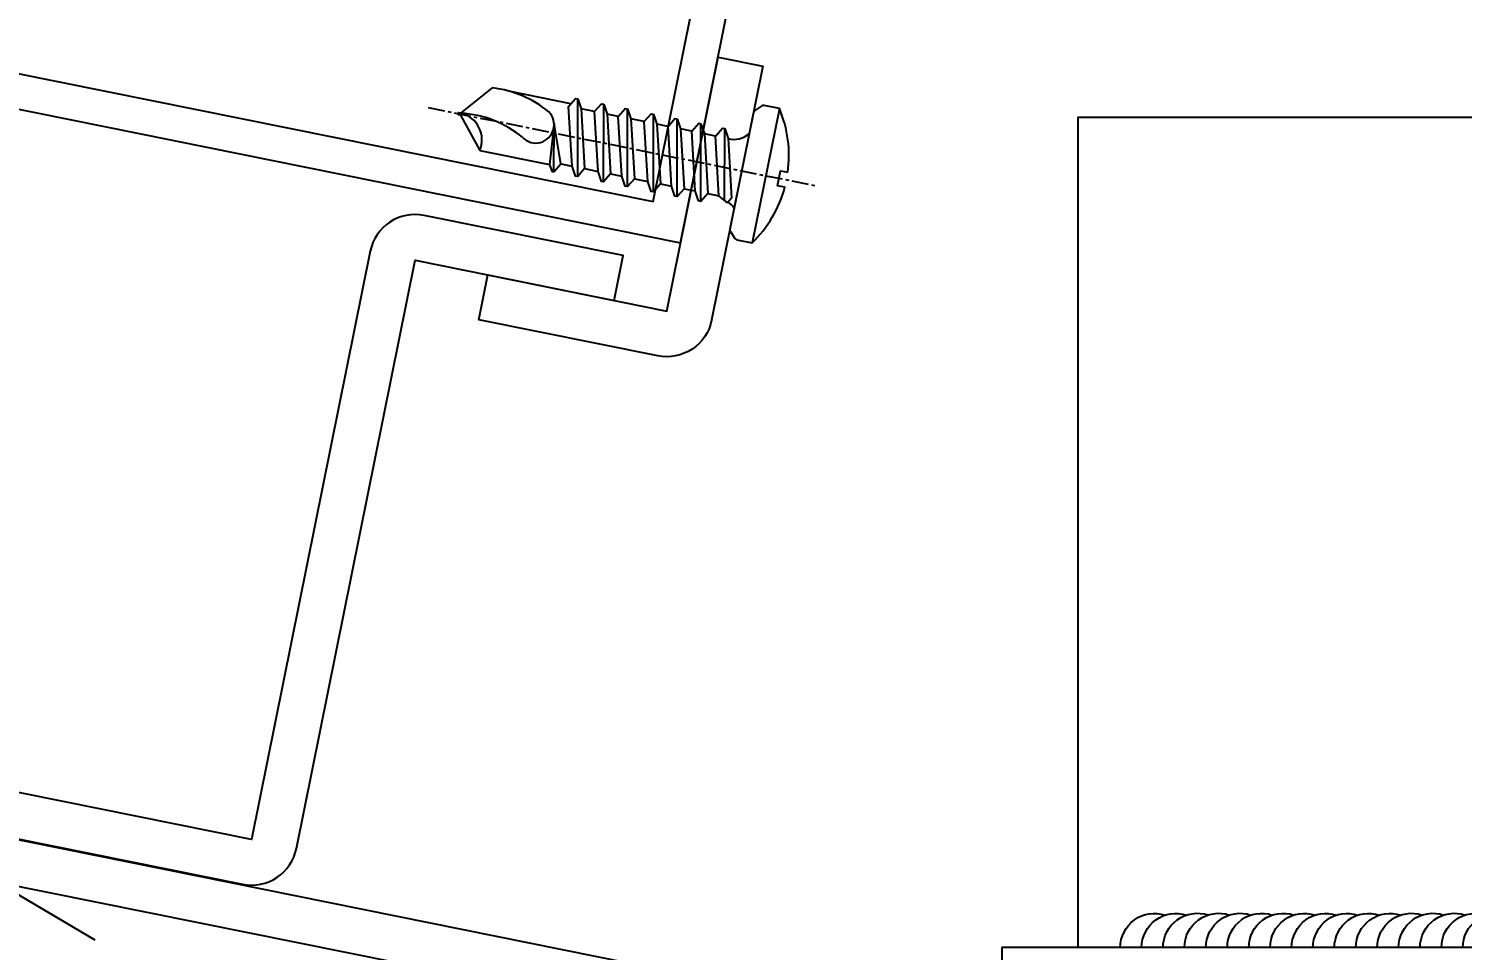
# Model space of a CAD drawing. Extents: x -3378 to 102197, y -3799 to 48702.
# Drawn here: x 85683.3 to 85777.4, y 32158.4 to 32218.9 of the extents above; entities that cross this region are included whole.
import ezdxf

# ---------------------------------------------------------------- set-up
doc = ezdxf.new("R2010")
doc.units = 0
doc.linetypes.add('CENTER', pattern=[2, 1.25, -0.25, 0.25, -0.25])
for name, color, linetype in [('24WELD', 55, 'Continuous'), ('ARR', 6, 'Continuous'), ('GM_SECT_15', 15, 'Continuous'), ('LAYER3', 165, 'Continuous'), ('螺絲 固定五金 FASTENERS', 124, 'Continuous'), ('視覺模型鋁擠型暫替', 4, 'Continuous'), ('視覺模型鋁擠型暫替材質文字', 1, 'Continuous'), ('金屬面材 METAL PANEL', 2, 'Continuous')]:
    doc.layers.add(name, color=color, linetype=linetype)
doc.layers.add('不顯示', color=254, linetype='Continuous', plot=False)
doc.styles.add('DIM', font='simplex.shx', dxfattribs={"bigfont": 'chineset.shx'})

# ---------------------------------------------------------------- blocks, each defined once
blk = doc.blocks.new('*U654')
for centre, end in [((-143.92, 4.67), 286.3529), ((-141.43, 4.59), 286.3529), ((-138.93, 4.5), 286.3529), ((-136.43, 4.42), 286.3529), ((-133.93, 4.34), 286.3529), ((-131.43, 4.26), 286.3529), ((-128.93, 4.18), 286.3529), ((-126.43, 4.1), 286.3529), ((-123.93, 4.02), 286.3529), ((-121.44, 3.94), 286.3529), ((-118.94, 3.86), 286.3529), ((-116.44, 3.78), 286.3529), ((-113.94, 3.69), 286.3529), ((-111.44, 3.61), 286.3529), ((-108.94, 3.53), 286.3529), ((-106.44, 3.45), 286.3529), ((-103.95, 3.37), 286.3529), ((-101.45, 3.29), 286.3529), ((-98.95, 3.21), 286.3529), ((-96.45, 3.13), 286.3529), ((-93.95, 3.05), 286.3529), ((-91.45, 2.96), 286.3529), ((-88.95, 2.88), 286.3529), ((-86.45, 2.8), 286.3529), ((-83.96, 2.72), 286.3529), ((-81.46, 2.64), 286.3529), ((-78.96, 2.56), 286.3529), ((-76.46, 2.48), 286.3529), ((-73.96, 2.4), 286.3529), ((-71.46, 2.32), 286.3529), ((-68.96, 2.24), 286.3529), ((-66.47, 2.15), 286.3529), ((-63.97, 2.07), 286.3529), ((-61.47, 1.99), 286.3529), ((-58.97, 1.91), 286.3529), ((-56.47, 1.83), 286.3529), ((-53.97, 1.75), 286.3529), ((-51.47, 1.67), 286.3529), ((-48.97, 1.59), 286.3529), ((-46.48, 1.51), 286.3529), ((-43.98, 1.43), 286.3529), ((-41.48, 1.34), 286.3529), ((-38.98, 1.26), 286.3529), ((-36.48, 1.18), 286.3529), ((-33.98, 1.1), 286.3529), ((-31.48, 1.02), 286.3529), ((-28.98, 0.94), 286.3529), ((-26.49, 0.86), 286.3529), ((-23.99, 0.78), 286.3529), ((-21.49, 0.7), 286.3529), ((-18.99, 0.62), 286.3529), ((-16.49, 0.53), 286.3529), ((-13.99, 0.45), 286.3529), ((-11.49, 0.37), 286.3529), ((-9, 0.29), 286.3529), ((-6.5, 0.21), 286.3529), ((-4, 0.13), 358.1431)]:
    blk.add_arc(centre, 4, 178.1431, end)
blk = doc.blocks.new('組件01')
at = {"layer": '金屬面材 METAL PANEL', "linetype": 'Continuous'}
blk.add_lwpolyline([(-3, 62.5), (-3, 3), (-110, 3), (-110, 0), (-3, 0, 0.414214), (0, 3), (0, 62.5)], format="xyb", close=True, dxfattribs=at)
blk.add_lwpolyline([(-3, 57.5), (-105, 57.5), (-105, 3)], dxfattribs=at)
at = {"layer": '24WELD', "xscale": -0.5625000000000022, "yscale": 0.5625000000000022, "zscale": 0.5625, "rotation": 178.1430628016457}
blk.add_blockref('*U654', (-18.974, 3), dxfattribs=at)
blk = doc.blocks.new('箭頭2')
at = {"layer": 'LAYER3', "ltscale": 10}
blk.add_line((0, -5.774), (0, -205.774), dxfattribs=at)
blk = doc.blocks.new('L3燈具')
at = {"layer": 'LAYER3', "xscale": -1, "rotation": 71.53372761617614}
blk.add_blockref('箭頭2', (-225.151, 102.039, 0.006), dxfattribs=at)
blk = doc.blocks.new('A$C20AE7E0D')
at = {"layer": 'ARR', "color": 0, "linetype": 'ByBlock', "ltscale": 0.3}
for p, q in [((-1.614, -4.5), (-1.614, 4.5)), ((0.5, 2.244), (1.144, 1.9)), ((0.722, 2.125), (1.648, -2.5)), ((1.891, 1.9), (1.144, 1.9)), ((2.238, 2.5), (3.238, -2.5)), ((3.481, 1.9), (2.734, 1.9)), ((3.828, 2.5), (4.828, -2.5)), ((5.071, 1.9), (4.324, 1.9)), ((5.418, 2.5), (6.418, -2.5)), ((6.811, 1.9), (5.914, 1.9)), ((7.158, 2.5), (8.158, -2.5)), ((8.401, 1.9), (7.654, 1.9)), ((8.748, 2.5), (9.748, -2.5)), ((10.141, 1.9), (9.244, 1.9)), ((10.488, 2.5), (11.488, -2.5)), ((11.731, 1.9), (10.984, 1.9)), ((12.078, 2.5), (12.698, -0.6)), ((17.122, 2.1), (12.458, 2.1)), ((18.83, 0.065), (17.122, 2.1)), ((18.83, 0.065), (18.95, 0.065)), ((19, -0.015), (19, 0.015)), ((18.83, -0.065), (17.122, -2.1)), ((18.83, -0.065), (18.95, -0.065)), ((2.144, -1.9), (2.891, -1.9)), ((3.734, -1.9), (4.481, -1.9)), ((5.324, -1.9), (6.071, -1.9)), ((6.914, -1.9), (7.811, -1.9)), ((8.654, -1.9), (9.401, -1.9)), ((10.244, -1.9), (11.141, -1.9)), ((11.868, -2.1), (15.911, -2.1))]:
    blk.add_line(p, q, dxfattribs=at)
at = {"layer": 'ARR', "color": 0, "linetype": 'CENTER', "ltscale": 0.87}
blk.add_line((21, 0), (-5.1, 0), dxfattribs=at)
at = {"layer": 'ARR', "color": 0, "linetype": 'ByBlock', "ltscale": 0.3}
blk.add_lwpolyline([(-2.984, -0.501, 0.134476), (-1.614, -4.5), (-0.583, -4.5, 0.198912), (-0.441, -4.441), (-0.059, -4.059, 0.198912), (0, -3.917), (0, 3.917, 0.198912), (-0.059, 4.059), (-0.441, 4.441, 0.198912), (-0.583, 4.5), (-1.614, 4.5, 0.134562), (-2.984, 0.499), (-2.484, 0.499), (-2.484, -0.501), (-2.984, -0.501)], format="xyb", dxfattribs=at)
blk.add_lwpolyline([(1.144, 1.9), (2.144, -1.9), (1.798, -2.5), (1.648, -2.5), (1.301, -1.9), (0.301, 1.9), (0.5, 2.244)], dxfattribs=at)
for points in [[(3.238, -2.5), (2.891, -1.9), (1.891, 1.9), (2.238, 2.5), (2.388, 2.5), (2.734, 1.9), (3.734, -1.9), (3.388, -2.5)], [(4.828, -2.5), (4.481, -1.9), (3.481, 1.9), (3.828, 2.5), (3.978, 2.5), (4.324, 1.9), (5.324, -1.9), (4.978, -2.5)], [(6.418, -2.5), (6.071, -1.9), (5.071, 1.9), (5.418, 2.5), (5.568, 2.5), (5.914, 1.9), (6.914, -1.9), (6.568, -2.5)], [(8.158, -2.5), (7.811, -1.9), (6.811, 1.9), (7.158, 2.5), (7.308, 2.5), (7.654, 1.9), (8.654, -1.9), (8.308, -2.5)], [(9.748, -2.5), (9.401, -1.9), (8.401, 1.9), (8.748, 2.5), (8.898, 2.5), (9.244, 1.9), (10.244, -1.9), (9.898, -2.5)], [(11.488, -2.5), (11.141, -1.9), (10.141, 1.9), (10.488, 2.5), (10.638, 2.5), (10.984, 1.9), (11.984, -1.9), (11.638, -2.5)], [(12.078, 2.5), (11.731, 1.9), (12.698, -0.6), (12.458, 2.1), (12.228, 2.5)]]:
    blk.add_lwpolyline(points, close=True, dxfattribs=at)
for centre, radius, start, end in [((0.666, 3.066), 0.874, 220.33884, 257.78016), ((18.903, 1.749), 1.815, 168.86169, 267.68654), ((13.856, -0.289), 1.2, 56.15202, 236.15202), ((17.853, 6.876), 7.008, 241.64577, 278.00805), ((18.95, 0.015), 0.05, 0, 90), ((18.95, -0.015), 0.05, 270, 0), ((16.517, 4.882), 7.008, 241.64577, 274.95411), ((1.172, -3.345), 1.445, 84.73115, 144.21996)]:
    blk.add_arc(centre, radius, start, end, dxfattribs=at)
blk = doc.blocks.new('*U77')
at = {"color": 0, "linetype": 'ByBlock'}
blk.add_blockref('A$C20AE7E0D', (0, 0), dxfattribs=at)
blk = doc.blocks.new('75x75x2.3t')
at = {"layer": 'GM_SECT_15'}
for points in [[(0, -75), (75, -75), (75, 0), (0, 0)], [(2.3, -72.7), (72.7, -72.7), (72.7, -2.3), (2.3, -2.3)]]:
    blk.add_lwpolyline(points, close=True, dxfattribs=at)
at = {"layer": '不顯示', "linetype": 'Continuous', "insert": (21.789, -38.48), "char_height": 3.5, "attachment_point": 1, "style": 'DIM'}
blk.add_mtext_dynamic_manual_height_columns('75x75x2.3t', width=3.4858, gutter_width=17.5, heights=[0], dxfattribs=at)

msp = doc.modelspace()

# ---------------------------------------------------------------- linework, layer by layer
at = {"layer": '視覺模型鋁擠型暫替', "linetype": 'Continuous'}
msp.add_lwpolyline([(85731.507, 32216.451), (85728.145, 32199.786, -0.414214), (85724.611, 32197.439), (85712.848, 32199.812), (85713.442, 32202.753), (85725.205, 32200.38), (85728.566, 32217.044), (85731.507, 32216.451)], format="xyb", dxfattribs=at)
msp.add_lwpolyline([(85638.138, 32205.294), (85632.798, 32178.827, 0.414214), (85635.146, 32175.293), (85697.344, 32162.746, 0.414214), (85700.878, 32165.093), (85708.669, 32203.715), (85721.744, 32201.078), (85722.337, 32204.018), (85709.262, 32206.656, 0.414214), (85705.728, 32204.309), (85697.937, 32165.687), (85635.739, 32178.234), (85641.078, 32204.701)], format="xyb", close=True, dxfattribs=at)
at = {"layer": '金屬面材 METAL PANEL'}
for p, q in [((83915.237, 32522.217), (85737.983, 32154.504, 0)), ((83914.644, 32519.276), (85737.39, 32151.563, 0))]:
    msp.add_line(p, q, dxfattribs=at)
at = {"layer": '金屬面材 METAL PANEL', "linetype": 'Continuous'}
msp.add_lwpolyline([(85731.507, 32216.451), (85728.145, 32199.786, -0.414214), (85724.611, 32197.439), (85712.848, 32199.812), (85713.442, 32202.753), (85725.205, 32200.38), (85728.566, 32217.044), (85731.507, 32216.451)], format="xyb", dxfattribs=at)
msp.add_lwpolyline([(85638.138, 32205.294), (85632.798, 32178.827, 0.414214), (85635.146, 32175.293), (85697.344, 32162.746, 0.414214), (85700.878, 32165.093), (85708.669, 32203.715), (85721.744, 32201.078), (85722.337, 32204.018), (85709.262, 32206.656, 0.414214), (85705.728, 32204.309), (85697.937, 32165.687), (85635.739, 32178.234), (85641.078, 32204.701)], format="xyb", close=True, dxfattribs=at)

# ---------------------------------------------------------------- block references
at = {"layer": '螺絲 固定五金 FASTENERS', "rotation": 168.5944514146879}
msp.add_blockref('*U77', (85730.123, 32209.586), dxfattribs=at)
msp.add_blockref('*U77', (85730.123, 32209.586), dxfattribs=at)
at = {"layer": '視覺模型鋁擠型暫替材質文字', "linetype": 'Continuous', "rotation": 348.5944516515333}
msp.add_blockref('75x75x2.3t', (85667.422, 32293.214), dxfattribs=at)
at = {"layer": '金屬面材 METAL PANEL', "linetype": 'Continuous', "rotation": 348.0385062267932}
msp.add_blockref('L3燈具', (85709.331, 32116.827, 0), dxfattribs=at)
at = {"layer": '金屬面材 METAL PANEL', "linetype": 'Continuous'}
msp.add_blockref('組件01', (85857.2, 32155.586), dxfattribs=at)

doc.saveas('drawing.dxf')
